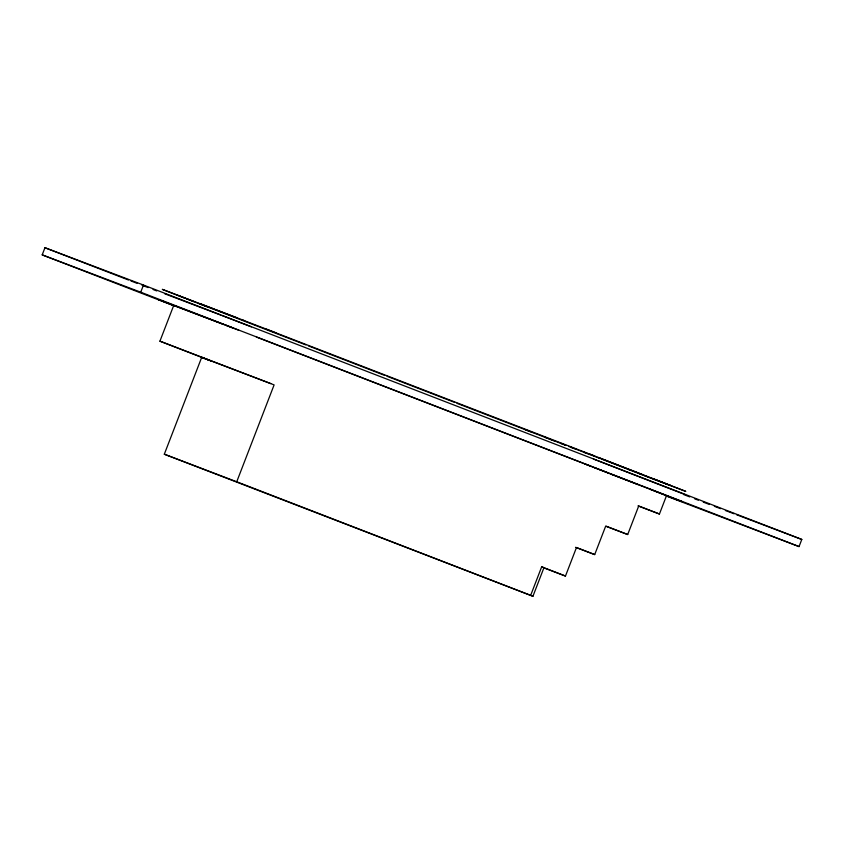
<?xml version="1.0" encoding="UTF-8"?>
<svg xmlns="http://www.w3.org/2000/svg" width="844" height="844" viewBox="0 0 844 844"><rect width="100%" height="100%" fill="white"/><g stroke="black" fill="none" stroke-linecap="round" stroke-linejoin="round"><path stroke-width="1.27" d="M174.845 306.129L42.2 254.867L44.954 247.725L143.491 285.05L801.8 539.443L799.046 546.585L666.127 495.977M42.2 254.867L140.726 292.193L143.491 285.05M211.686 361.232L159.927 341.166L173.706 305.465L223.787 324.476M532.923 596.275L164.316 454.209L201.705 357.328L270.745 383.587M164.316 454.209L236.731 481.776L274.11 384.896L159.927 341.166M543.937 567.717L532.933 596.275L530.665 595.358L541.679 566.809L565.469 576.062L576.484 547.513L594.703 554.582L605.728 526.034L627.704 534.526L638.718 505.978L659.438 514.017L666.517 495.66L655.292 491.282M178.116 295.442L189.626 299.958M214.197 309.104L162.312 289.355L178.559 295.706M164.654 293.733L220.738 315.065M703.274 502.127L709.424 504.459M714.351 506.326L720.512 508.658M725.439 510.525L734.058 513.785M736.527 514.724L801.8 539.443M666.349 495.702L681.857 501.579L650.207 489.32M638.001 505.894L659.438 514.017M606.235 526.392L627.704 534.526M575.513 547.313L594.703 554.582M543.684 567.812L565.469 576.062M200.809 303.924L244.707 320.773M215.389 309.558L237.333 317.966M658.257 480.943L685.792 491.377L659.227 481.091M544.749 437.192L554.698 441.053M560.616 443.279L562.916 444.166M564.066 444.609L565.965 445.337M575.787 449.156L570.66 447.183M553.685 440.621L565.712 445.284M639.763 473.8L642.02 474.666M648.382 477.155L627.894 469.253M649.595 477.62L657.286 480.563M644.056 475.446L670.452 485.458L663.606 482.779M221.961 315.54L251.396 326.871M242.745 320.055L276.378 333M594.64 455.982L266.324 329.149M659.312 481.091L598.459 457.501M305.982 344.943L186.63 298.839M308.44 345.892L384.611 375.358M387.016 376.255L454.536 402.345M456.973 403.316L530.654 431.759M584.006 452.289L587.266 453.544M588.352 453.956L596.117 456.952M596.993 457.321L600.485 458.64M601.593 459.062L622.64 467.196M623.294 467.481L629.244 469.749M199.247 303.724L206.791 306.636M525.19 429.68L528.576 430.989M529.705 431.421L533.123 432.74M533.566 432.888L543.863 436.854M544.338 437.065L547.587 438.321M548.632 438.722L551.744 439.924M568.698 446.392L574.595 448.66M575.597 449.05L578.71 450.242M579.754 450.643L589.597 454.473M44.954 247.725L128.467 279.997M130.925 280.947L137.066 283.32M141.982 285.219L148.122 287.593M153.038 289.492L156.72 290.916M683.619 494.531L689.759 496.905M694.675 498.804L698.357 500.228M225.928 325.257L233.155 328.042M238.81 330.257L158.377 299.557L174.624 305.908M140.726 292.193L799.046 546.585M256.407 337.041L590.705 466.183M632.472 482.462L655.377 491.282M236.731 481.776L530.665 595.358M588.901 453.798L642.01 474.402M654.142 479.118L663.553 482.726M179.593 296.117L185.532 298.417M190.596 300.337L193.93 301.635M593.459 459.041L596.55 460.244M597.584 460.645L619.76 469.264M637.864 476.311L620.034 469.38M638.855 476.691L684.611 494.436M594.524 467.703L632.304 482.367M608.598 473.115L584.966 464M610.434 473.927L638.075 484.593M206.791 359.333L208.584 360.029M203.984 358.236L205.261 358.732M202.993 357.845L201.705 357.328M541.679 566.809L543.325 567.453"/></g></svg>
